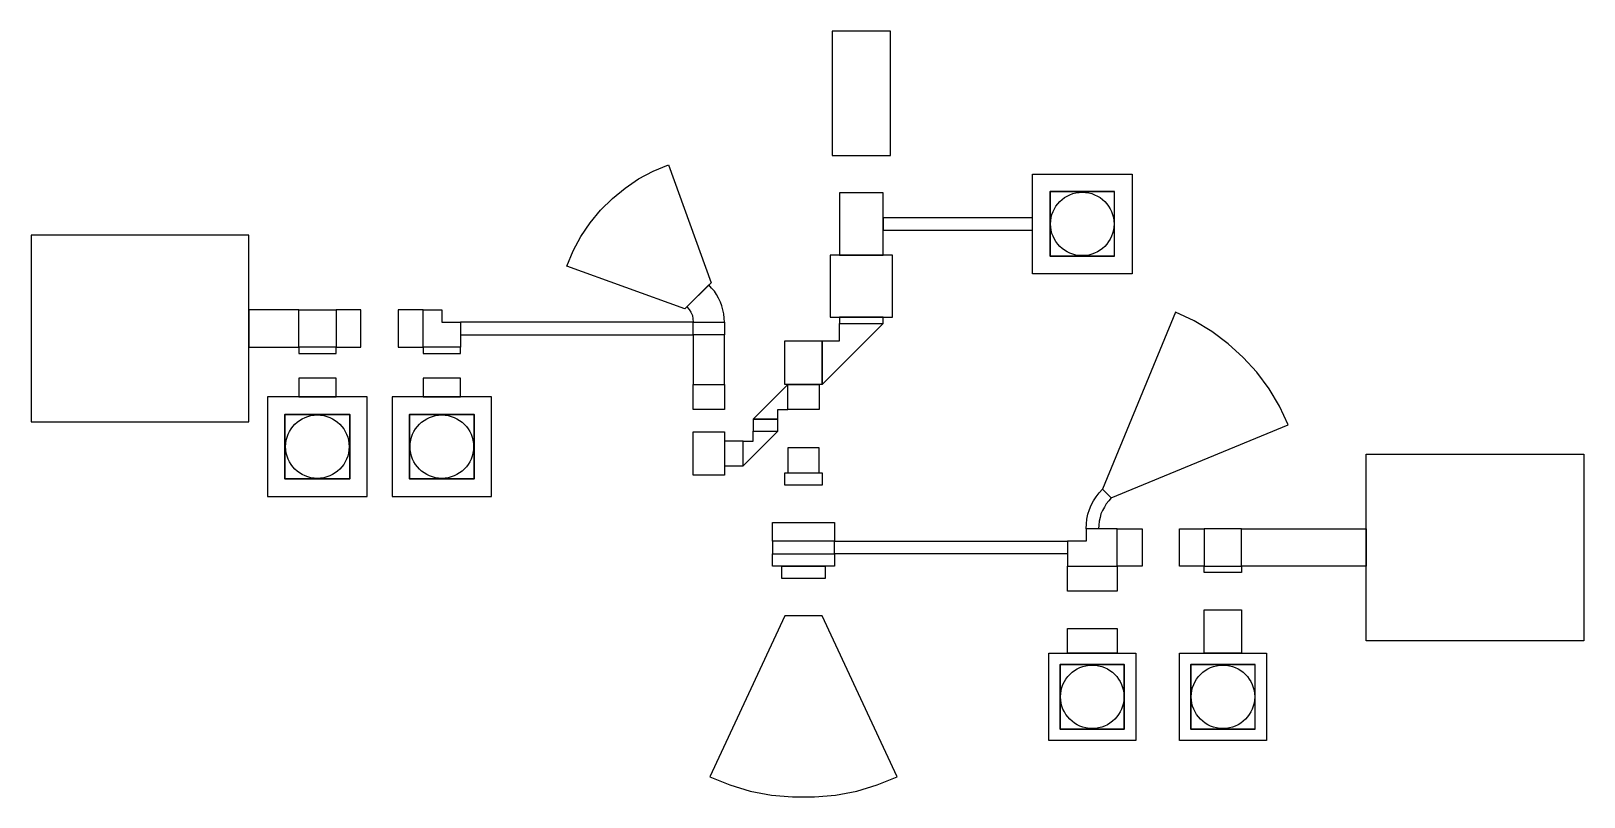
# Model space of a CAD drawing. Extents: x -590 to 658, y -544 to 71.
import ezdxf

# ---------------------------------------------------------------- set-up
doc = ezdxf.new("R2010")
doc.units = 9
for name, color, linetype in [('Cap_Bottom', 28, 'CONTINUOUS'), ('Nitride_Etch', 6, 'CONTINUOUS'), ('Source_Drain', 31, 'CONTINUOUS'), ('Thick_Metal', 31, 'CONTINUOUS'), ('Via', 208, 'CONTINUOUS')]:
    doc.layers.add(name, color=color, linetype=linetype)

msp = doc.modelspace()

# ---------------------------------------------------------------- linework, layer by layer
at = {"layer": 'Cap_Bottom'}
for points in [[(228.75, -109.5), (229, -109.75), (280.5, -109.75), (280.75, -109.5), (280.75, -58), (280.5, -57.75), (229, -57.75), (228.75, -58), (228.75, -109.5)], [(-334, -236.75), (-333.75, -237), (-333.75, -288.5), (-334, -288.75), (-385.5, -288.75), (-385.75, -288.5), (-385.75, -237), (-385.5, -236.75), (-334, -236.75)], [(-234, -236.75), (-233.75, -237), (-233.75, -288.5), (-234, -288.75), (-285.5, -288.75), (-285.75, -288.5), (-285.75, -237), (-285.5, -236.75), (-234, -236.75)], [(237, -437.75), (236.75, -438), (236.75, -489.5), (237, -489.75), (288.5, -489.75), (288.75, -489.5), (288.75, -438), (288.5, -437.75), (237, -437.75)], [(342, -437.75), (341.75, -438), (341.75, -489.5), (342, -489.75), (393.5, -489.75), (393.75, -489.5), (393.75, -438), (393.5, -437.75), (342, -437.75)]]:
    msp.add_lwpolyline(points, close=True, dxfattribs=at)
at = {"layer": 'Nitride_Etch'}
for points in [[(229, -109.25), (229.25, -109.5), (280.25, -109.5), (280.5, -109.25), (280.5, -58.25), (280.25, -58), (229.25, -58), (229, -58.25), (229, -109.25)], [(-334.25, -237), (-334, -237.25), (-334, -288.25), (-334.25, -288.5), (-385.25, -288.5), (-385.5, -288.25), (-385.5, -237.25), (-385.25, -237), (-334.25, -237)], [(-234.25, -237), (-234, -237.25), (-234, -288.25), (-234.25, -288.5), (-285.25, -288.5), (-285.5, -288.25), (-285.5, -237.25), (-285.25, -237), (-234.25, -237)], [(237.25, -438), (237, -438.25), (237, -489.25), (237.25, -489.5), (288.25, -489.5), (288.5, -489.25), (288.5, -438.25), (288.25, -438), (237.25, -438)], [(342.25, -438), (342, -438.25), (342, -489.25), (342.25, -489.5), (393.25, -489.5), (393.5, -489.25), (393.5, -438.25), (393.25, -438), (342.25, -438)]]:
    msp.add_lwpolyline(points, close=True, dxfattribs=at)
at = {"layer": 'Source_Drain'}
for points in [[(228.75, -109.5), (229, -109.75), (280.5, -109.75), (280.75, -109.5), (280.75, -58), (280.5, -57.75), (229, -57.75), (228.75, -58), (228.75, -109.5)], [(-334, -236.75), (-333.75, -237), (-333.75, -288.5), (-334, -288.75), (-385.5, -288.75), (-385.75, -288.5), (-385.75, -237), (-385.5, -236.75), (-334, -236.75)], [(-234, -236.75), (-233.75, -237), (-233.75, -288.5), (-234, -288.75), (-285.5, -288.75), (-285.75, -288.5), (-285.75, -237), (-285.5, -236.75), (-234, -236.75)], [(237, -437.75), (236.75, -438), (236.75, -489.5), (237, -489.75), (288.5, -489.75), (288.75, -489.5), (288.75, -438), (288.5, -437.75), (237, -437.75)], [(342, -437.75), (341.75, -438), (341.75, -489.5), (342, -489.75), (393.5, -489.75), (393.75, -489.5), (393.75, -438), (393.5, -437.75), (342, -437.75)]]:
    msp.add_lwpolyline(points, close=True, dxfattribs=at)
at = {"layer": 'Thick_Metal'}
for points in [[(53.75, 71.25), (53.75, -28.75), (100.75, -28.75), (100.75, 71.25)], [(-64.5, -152), (-64.5, -152), (-159.25, -117.75), (-154.25, -105.5), (-148, -93.75), (-140.5, -83), (-132.25, -72.75), (-122.75, -63.25), (-112.5, -55), (-101.75, -47.5), (-90, -41.25), (-77.75, -36.25), (-43.5, -131), (-43.5, -131)], [(214.75, -43.75), (294.75, -43.75), (294.75, -123.75), (214.75, -123.75)], [(94.75, -58.75), (59.75, -58.75), (59.75, -108.75), (94.75, -108.75)], [(229, -109.25), (229.25, -109.5), (280.25, -109.5), (280.5, -109.25), (280.5, -58.25), (280.25, -58), (229.25, -58), (229, -58.25), (229, -109.25)], [(214.75, -78.75), (94.75, -78.75), (94.75, -88.75), (214.75, -88.75)], [(-414.75, -92.75), (-589.75, -92.75), (-589.75, -242.75), (-414.75, -242.75)], [(52.25, -108.75), (52.25, -158.75), (102.25, -158.75), (102.25, -108.75)], [(-63, -150.5), (-61, -152.5), (-59.75, -154.75), (-58.5, -157.25), (-58, -160), (-57.75, -162.75), (-32.75, -162.75), (-33, -159.5), (-33.25, -156), (-34, -152.75), (-34.75, -149.5), (-36, -146.5), (-37.5, -143.5), (-39, -140.5), (-40.75, -137.75), (-43, -135.25), (-45.25, -132.75)], [(-414.75, -182.75), (-374.75, -182.75), (-374.75, -152.75), (-414.75, -152.75)], [(-374.75, -182.75), (-374.75, -152.75), (-344.75, -152.75), (-344.75, -182.75)], [(-344.75, -182.75), (-324.75, -182.75), (-324.75, -152.75), (-344.75, -152.75)], [(-294.75, -182.75), (-274.75, -182.75), (-274.75, -152.75), (-294.75, -152.75)], [(-274.75, -182.75), (-274.75, -152.75), (-259.75, -152.75), (-259.75, -162.75), (-244.75, -162.75), (-244.75, -182.75)], [(59.75, -158.75), (59.75, -163.75), (94.75, -163.75), (94.75, -158.75)], [(278, -304), (278, -304), (420.25, -245.25), (413.25, -230.25), (404.75, -216.25), (395, -203), (384, -191), (372, -180), (358.75, -170.25), (344.75, -161.75), (329.75, -154.75), (271, -297), (271, -297)], [(-244.75, -172.75), (-57.75, -172.75), (-57.75, -162.75), (-244.75, -162.75)], [(-57.75, -162.75), (-32.75, -162.75), (-32.75, -172.75), (-57.75, -172.75)], [(-57.75, -172.75), (-57.75, -212.75), (-32.75, -212.75), (-32.75, -172.75)], [(45.75, -177.75), (59.75, -177.75), (59.75, -163.75), (94.75, -163.75), (45.75, -212.75)], [(-374.75, -182.75), (-374.75, -187.75), (-344.75, -187.75), (-344.75, -182.75)], [(-274.75, -182.75), (-274.75, -187.75), (-244.75, -187.75), (-244.75, -182.75)], [(15.75, -212.75), (15.75, -177.75), (45.75, -177.75), (45.75, -212.75)], [(-374.75, -207.75), (-374.75, -222.75), (-344.75, -222.75), (-344.75, -207.75)], [(-274.75, -207.75), (-274.75, -222.75), (-244.75, -222.75), (-244.75, -207.75)], [(-399.75, -222.75), (-399.75, -302.75), (-319.75, -302.75), (-319.75, -222.75)], [(-299.75, -222.75), (-299.75, -302.75), (-219.75, -302.75), (-219.75, -222.75)], [(-32.75, -232.75), (-57.75, -232.75), (-57.75, -212.75), (-32.75, -212.75)], [(10.25, -240.75), (10.25, -232.75), (18.25, -232.75), (18.25, -212.75), (-9.75, -240.75)], [(18.25, -212.75), (43.25, -212.75), (43.25, -232.75), (18.25, -232.75)], [(-334.25, -237), (-334, -237.25), (-334, -288.25), (-334.25, -288.5), (-385.25, -288.5), (-385.5, -288.25), (-385.5, -237.25), (-385.25, -237), (-334.25, -237)], [(-234.25, -237), (-234, -237.25), (-234, -288.25), (-234.25, -288.5), (-285.25, -288.5), (-285.5, -288.25), (-285.5, -237.25), (-285.25, -237), (-234.25, -237)], [(10.25, -250.25), (10.25, -240.75), (-9.75, -240.75), (-9.75, -250.25)], [(-32.75, -285.75), (-57.75, -285.75), (-57.75, -250.75), (-32.75, -250.75)], [(-32.75, -278.25), (-17.75, -278.25), (-17.75, -258.25), (-32.75, -258.25)], [(-17.75, -258.25), (-9.75, -258.25), (-9.75, -250.25), (10.25, -250.25), (-17.75, -278.25)], [(43.25, -283.75), (43.25, -263.75), (18.25, -263.75), (18.25, -283.75)], [(482.75, -268.75), (657.75, -268.75), (657.75, -418.75), (482.75, -418.75)], [(15.75, -293.75), (15.75, -283.75), (45.75, -283.75), (45.75, -293.75)], [(278, -304), (276, -306.25), (274, -308.75), (272.5, -311.25), (271, -314), (269.75, -316.75), (269, -319.75), (268.25, -322.75), (268, -325.75), (267.75, -328.75), (257.75, -328.75), (258, -324.75), (258.5, -321), (259.25, -317), (260.5, -313.25), (262, -309.75), (263.75, -306.25), (266, -303), (268.25, -299.75), (271, -297)], [(5.75, -338.75), (5.75, -323.75), (55.75, -323.75), (55.75, -338.75)], [(282.75, -358.75), (282.75, -328.75), (257.75, -328.75), (257.75, -338.75), (242.75, -338.75), (242.75, -358.75)], [(302.75, -358.75), (282.75, -358.75), (282.75, -328.75), (302.75, -328.75)], [(352.75, -358.75), (332.75, -358.75), (332.75, -328.75), (352.75, -328.75)], [(382.75, -358.75), (382.75, -328.75), (352.75, -328.75), (352.75, -358.75)], [(482.75, -358.75), (382.75, -358.75), (382.75, -328.75), (482.75, -328.75)], [(55.75, -338.75), (5.75, -338.75), (5.75, -348.75), (55.75, -348.75)], [(55.75, -348.75), (55.75, -358.75), (5.75, -358.75), (5.75, -348.75)], [(242.75, -348.75), (55.75, -348.75), (55.75, -338.75), (242.75, -338.75)], [(48.25, -358.75), (48.25, -368.75), (13.25, -368.75), (13.25, -358.75)], [(282.75, -358.75), (282.75, -378.75), (242.75, -378.75), (242.75, -358.75)], [(382.75, -358.75), (382.75, -363.75), (352.75, -363.75), (352.75, -358.75)], [(15.75, -398.75), (15.75, -398.75), (-44.5, -528), (-28.5, -534.5), (-12, -539.5), (5, -542.75), (22, -544.25), (39.5, -544.25), (56.5, -542.75), (73.5, -539.5), (90, -534.5), (106, -528), (45.75, -398.75), (45.75, -398.75)], [(382.75, -393.75), (382.75, -428.75), (352.75, -428.75), (352.75, -393.75)], [(282.75, -408.75), (282.75, -428.75), (242.75, -428.75), (242.75, -408.75)], [(297.75, -428.75), (297.75, -498.75), (227.75, -498.75), (227.75, -428.75)], [(402.75, -428.75), (402.75, -498.75), (332.75, -498.75), (332.75, -428.75)], [(237.25, -438), (237, -438.25), (237, -489.25), (237.25, -489.5), (288.25, -489.5), (288.5, -489.25), (288.5, -438.25), (288.25, -438), (237.25, -438)], [(342.25, -438), (342, -438.25), (342, -489.25), (342.25, -489.5), (393.25, -489.5), (393.5, -489.25), (393.5, -438.25), (393.25, -438), (342.25, -438)]]:
    msp.add_lwpolyline(points, close=True, dxfattribs=at)
at = {"layer": 'Via'}
for centre in [(254.75, -83.75), (-359.75, -262.75), (-259.75, -262.75), (262.75, -463.75), (367.75, -463.75)]:
    msp.add_circle(centre, 25.5, dxfattribs=at)

doc.saveas('drawing.dxf')
